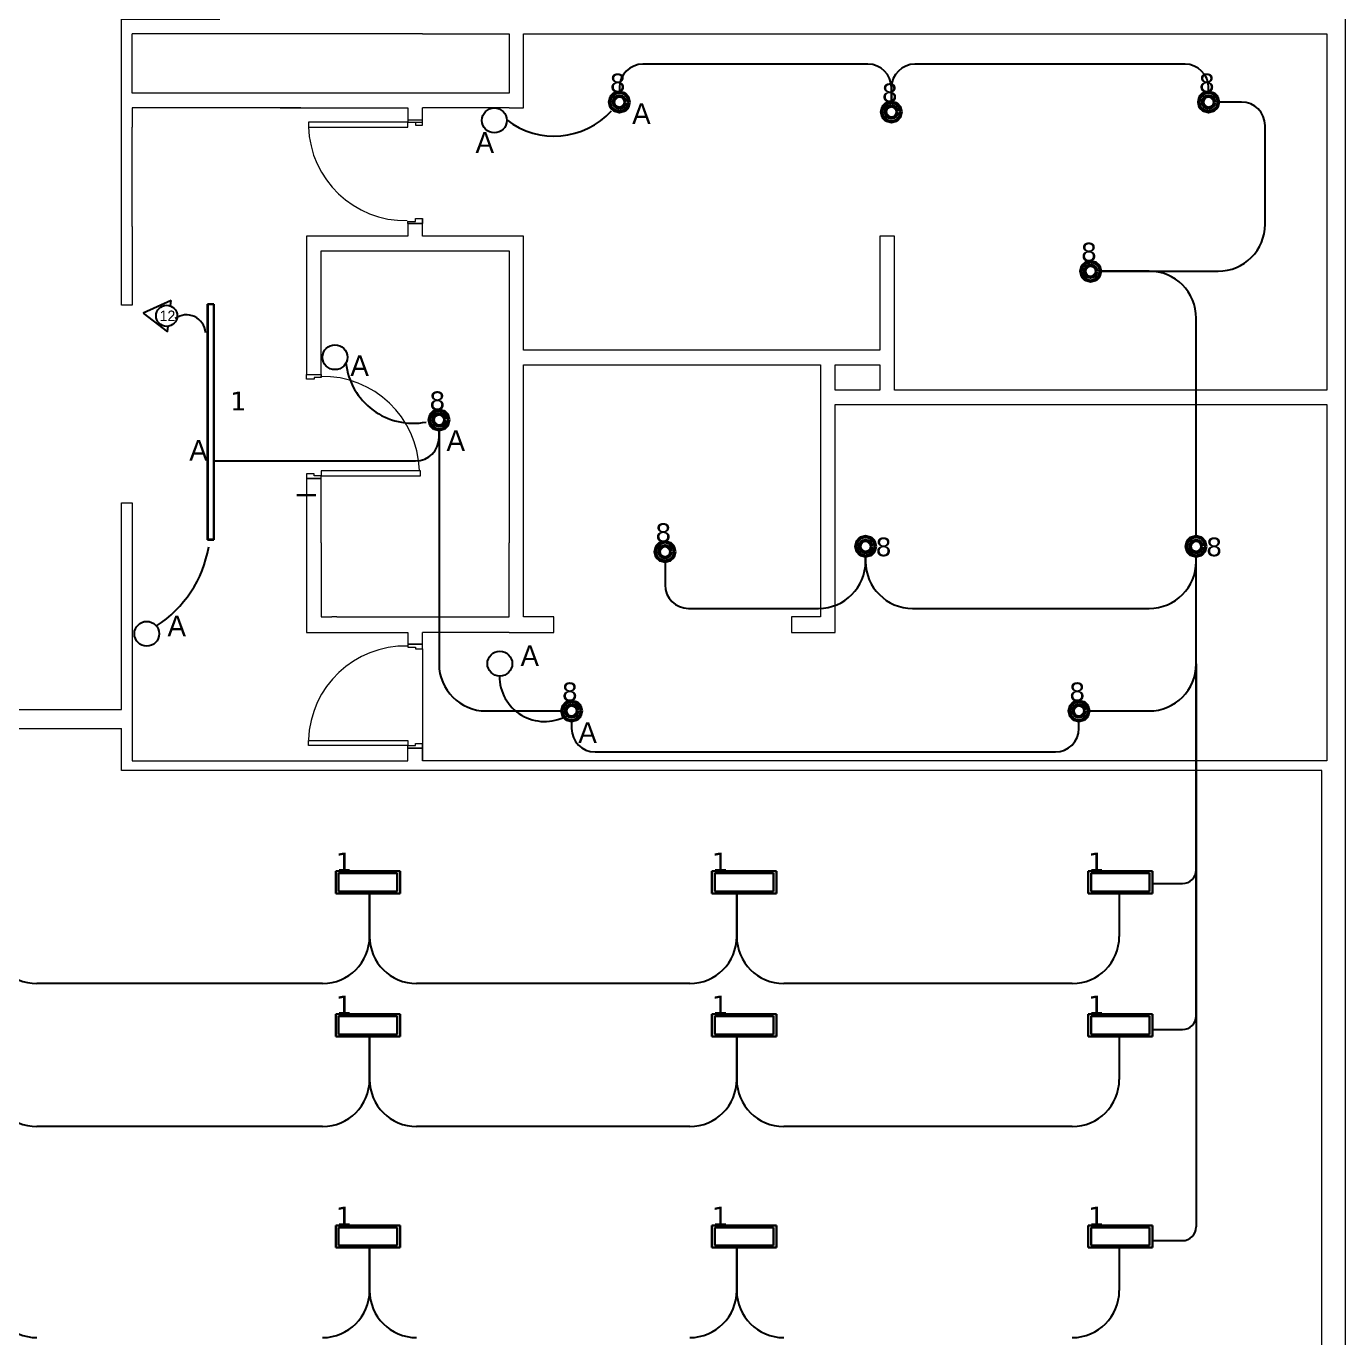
# Model space of a CAD drawing. Header units: inches. Extents: x -2 to 2474, y 1 to 287.
# Drawn here: x 128 to 152.08, y 175.34 to 199.27 of the extents above; entities that cross this region are included whole.
import ezdxf

# ---------------------------------------------------------------- set-up
doc = ezdxf.new("R2010")
doc.units = ezdxf.units.IN
doc.header["$MEASUREMENT"] = 0
doc.layers.add('0.25', color=4, linetype='Continuous')
doc.layers.add('PDF_0', color=7, linetype='Continuous')
doc.layers.add('BORDER', color=30, linetype='Continuous', lineweight=50)
for name, color, linetype, true_color in [('DLX_APERT', 7, 'Continuous', 0x969696), ('DLX_CALC', 3, 'Continuous', 0x00ff00), ('DLX_LUM', 7, 'Continuous', 0xffd400), ('DLX_LUMKEY_IDX', 7, 'Continuous', 0x969696)]:
    doc.layers.add(name, color=color, linetype=linetype, true_color=true_color)
doc.styles.add('TableTextStyle', font='')
doc.styles.get('TableTextStyle').set_extended_font_data('VERDANA.TTF')

# ---------------------------------------------------------------- blocks, each defined once
blk = doc.blocks.new('circuit')
at = {"color": 0, "lineweight": -2}
for p, q in [((39.528, 74.559), (39.228, 74.059)), ((39.828, 74.059), (39.528, 74.559)), ((39.228, 74.059), (39.334, 74.059)), ((39.721, 74.059), (39.828, 74.059))]:
    blk.add_line(p, q, dxfattribs=at)
blk.add_circle((39.528, 74.109), 0.2, dxfattribs=at)

msp = doc.modelspace()

# ---------------------------------------------------------------- linework, layer by layer
at = {"lineweight": 5}
for p, q in [((129.93534, 198.05445), (129.93534, 199.13833)), ((135.23039, 199.13833), (129.93534, 199.13833)), ((129.73988, 195.62015), (129.73988, 197.43254)), ((129.93534, 195.62015), (129.93534, 197.43254)), ((133.38245, 189.84534), (133.38245, 188.49493)), ((136.8118, 188.49493), (136.8118, 189.84534)), ((133.38245, 188.49493), (133.57791, 188.49493)), ((133.66675, 188.49493), (134.66179, 188.49493)), ((134.7684, 188.49493), (136.8118, 188.49493)), ((135.23039, 187.90856), (135.23039, 186.18501)), ((107.24139, 186.80157), (129.73988, 186.80157)), ((107.24139, 186.45863), (129.73988, 186.45863))]:
    msp.add_line(p, q, dxfattribs=at)
at = {"color": 3, "transparency": 33554585}
for centre in [(136.54466, 197.55521), (133.63498, 193.23298), (130.20127, 188.1854), (136.64422, 187.64118)]:
    msp.add_circle(centre, 0.22679, dxfattribs=at)
at = {"layer": '0.25'}
for p, q in [((143.36306, 198.58201), (139.25596, 198.58201)), ((149.14958, 198.58201), (144.22042, 198.58201)), ((138.82728, 198.15333), (138.82728, 198.06937)), ((143.79174, 198.15333), (143.79174, 197.88981)), ((143.79174, 197.88981), (143.79174, 198.15333)), ((149.57826, 198.06937), (149.57826, 198.15333)), ((150.18199, 197.88981), (149.75782, 197.88981)), ((150.61066, 195.6607), (150.61066, 197.46113)), ((148.49462, 194.80334), (147.60604, 194.80334)), ((147.60604, 194.80334), (149.75331, 194.80334)), ((149.35197, 189.9606), (149.35197, 193.94599)), ((135.53456, 191.90932), (135.53456, 187.63441)), ((135.53456, 191.77002), (135.53456, 191.90932)), ((131.42175, 191.34134), (135.10588, 191.34134)), ((139.65863, 189.50249), (139.65863, 189.07799)), ((143.31947, 189.50667), (143.31947, 189.60148)), ((143.31947, 189.60148), (143.31947, 189.50667)), ((149.35197, 187.63441), (149.35197, 189.60148)), ((149.35197, 189.50667), (149.35197, 189.60148)), ((140.08731, 188.64931), (142.46211, 188.64931)), ((144.17682, 188.64931), (148.49462, 188.64931)), ((149.35197, 187.63441), (149.35197, 177.35976)), ((149.35197, 181.21123), (149.35197, 187.63441)), ((149.35197, 187.63441), (149.35197, 183.87772)), ((136.39192, 186.77705), (137.77308, 186.77705)), ((137.95264, 186.59749), (137.95264, 186.45774)), ((147.21296, 186.45774), (147.21296, 186.59749)), ((147.39252, 186.77705), (148.49462, 186.77705)), ((138.38131, 186.02906), (146.78428, 186.02906)), ((148.55666, 183.62772), (149.10197, 183.62772)), ((134.26697, 182.66089), (134.26697, 183.44692)), ((134.26697, 183.44692), (134.26697, 182.66089)), ((140.96784, 182.66089), (140.96784, 183.44692)), ((140.96784, 183.44692), (140.96784, 182.66089)), ((147.94944, 183.44692), (147.94944, 182.66089)), ((133.40961, 181.80353), (128.19355, 181.80353)), ((140.11048, 181.80353), (135.12432, 181.80353)), ((147.09208, 181.80353), (141.8252, 181.80353)), ((134.26697, 180.05048), (134.26697, 180.8365)), ((134.26697, 180.8365), (134.26697, 180.05048)), ((140.96784, 180.05048), (140.96784, 180.8365)), ((140.96784, 180.8365), (140.96784, 180.05048)), ((147.94944, 180.8365), (147.94944, 180.05048)), ((148.55666, 180.96123), (149.10197, 180.96123)), ((133.40961, 179.19312), (128.19355, 179.19312)), ((140.11048, 179.19312), (135.12432, 179.19312)), ((147.09208, 179.19312), (141.8252, 179.19312)), ((134.26697, 176.19701), (134.26697, 176.98304)), ((134.26697, 176.98304), (134.26697, 176.19701)), ((140.96784, 176.19701), (140.96784, 176.98304)), ((140.96784, 176.98304), (140.96784, 176.19701)), ((147.94944, 176.98304), (147.94944, 176.19701)), ((148.55666, 177.10976), (149.10197, 177.10976))]:
    msp.add_line(p, q, dxfattribs=at)
for centre, radius, start, end in [((139.25596, 198.15333), 0.42868, 90, 180), ((143.36306, 198.15333), 0.42868, 0, 90), ((144.22042, 198.15333), 0.42868, 90, 180), ((149.14958, 198.15333), 0.42868, 0, 90), ((150.18199, 197.46113), 0.42868, 0, 90), ((149.75331, 195.6607), 0.85736, 270, 0), ((148.49462, 193.94599), 0.85736, 0, 90), ((135.10588, 191.77002), 0.42868, 270, 360), ((142.46211, 189.50667), 0.85736, 270, 0), ((144.17682, 189.50667), 0.85736, 180, 270), ((148.49462, 189.50667), 0.85736, 270, 0), ((140.08731, 189.07799), 0.42868, 180, 270), ((136.39192, 187.63441), 0.85736, 180, 270), ((148.49462, 187.63441), 0.85736, 270, 0), ((138.38131, 186.45774), 0.42868, 180, 270), ((146.78428, 186.45774), 0.42868, 270, 0), ((149.10197, 183.87772), 0.25, 270, 0), ((128.19355, 182.66089), 0.85736, 180, 270), ((133.40961, 182.66089), 0.85736, 270, 0), ((135.12432, 182.66089), 0.85736, 180, 270), ((140.11048, 182.66089), 0.85736, 270, 0), ((141.8252, 182.66089), 0.85736, 180, 270), ((147.09208, 182.66089), 0.85736, 270, 360), ((149.10197, 181.21123), 0.25, 270, 0), ((128.19355, 180.05048), 0.85736, 180, 270), ((133.40961, 180.05048), 0.85736, 270, 0), ((135.12432, 180.05048), 0.85736, 180, 270), ((140.11048, 180.05048), 0.85736, 270, 0), ((141.8252, 180.05048), 0.85736, 180, 270), ((147.09208, 180.05048), 0.85736, 270, 360), ((149.10197, 177.35976), 0.25, 270, 0), ((128.19355, 176.19701), 0.85736, 180, 270), ((133.40961, 176.19701), 0.85736, 270, 0), ((135.12432, 176.19701), 0.85736, 180, 270), ((140.11048, 176.19701), 0.85736, 270, 0), ((141.8252, 176.19701), 0.85736, 180, 270), ((147.09208, 176.19701), 0.85736, 270, 360)]:
    msp.add_arc(centre, radius, start, end, dxfattribs=at)
at = {"layer": 'BORDER', "color": 2}
for points in [[(139.00684, 197.88981), (138.98278, 197.97959), (138.91706, 198.04531), (138.82728, 198.06937), (138.7375, 198.04531), (138.67177, 197.97959), (138.64772, 197.88981), (138.67177, 197.80003), (138.7375, 197.73431), (138.82728, 197.71025), (138.91706, 197.73431), (138.98278, 197.80003)], [(138.93639, 197.88981), (138.92177, 197.94437), (138.88183, 197.9843), (138.82728, 197.99892), (138.77272, 197.9843), (138.73278, 197.94437), (138.71817, 197.88981), (138.73278, 197.83526), (138.77272, 197.79532), (138.82728, 197.7807), (138.88183, 197.79532), (138.92177, 197.83526)], [(149.75782, 197.88981), (149.73376, 197.97959), (149.66804, 198.04531), (149.57826, 198.06937), (149.48848, 198.04531), (149.42275, 197.97959), (149.3987, 197.88981), (149.42275, 197.80003), (149.48848, 197.73431), (149.57826, 197.71025), (149.66804, 197.73431), (149.73376, 197.80003)], [(149.68737, 197.88981), (149.67275, 197.94437), (149.63281, 197.9843), (149.57826, 197.99892), (149.5237, 197.9843), (149.48376, 197.94437), (149.46914, 197.88981), (149.48376, 197.83526), (149.5237, 197.79532), (149.57826, 197.7807), (149.63281, 197.79532), (149.67275, 197.83526)], [(143.9713, 197.71025), (143.94724, 197.80003), (143.88152, 197.86575), (143.79174, 197.88981), (143.70196, 197.86575), (143.63624, 197.80003), (143.61218, 197.71025), (143.63624, 197.62047), (143.70196, 197.55475), (143.79174, 197.53069), (143.88152, 197.55475), (143.94724, 197.62047)], [(143.90085, 197.71025), (143.88623, 197.76481), (143.8463, 197.80474), (143.79174, 197.81936), (143.73719, 197.80474), (143.69725, 197.76481), (143.68263, 197.71025), (143.69725, 197.6557), (143.73719, 197.61576), (143.79174, 197.60114), (143.8463, 197.61576), (143.88623, 197.6557)], [(147.60604, 194.80334), (147.58198, 194.89312), (147.51626, 194.95885), (147.42648, 194.9829), (147.3367, 194.95885), (147.27097, 194.89312), (147.24692, 194.80334), (147.27097, 194.71356), (147.3367, 194.64784), (147.42648, 194.62378), (147.51626, 194.64784), (147.58198, 194.71356)], [(147.53559, 194.80334), (147.52097, 194.8579), (147.48103, 194.89784), (147.42648, 194.91246), (147.37192, 194.89784), (147.33198, 194.8579), (147.31737, 194.80334), (147.33198, 194.74879), (147.37192, 194.70885), (147.42648, 194.69423), (147.48103, 194.70885), (147.52097, 194.74879)], [(135.71412, 192.08888), (135.69006, 192.17866), (135.62434, 192.24439), (135.53456, 192.26844), (135.44478, 192.24439), (135.37906, 192.17866), (135.355, 192.08888), (135.37906, 191.9991), (135.44478, 191.93338), (135.53456, 191.90932), (135.62434, 191.93338), (135.69006, 191.9991)], [(135.64367, 192.08888), (135.62905, 192.14344), (135.58911, 192.18338), (135.53456, 192.19799), (135.48, 192.18338), (135.44007, 192.14344), (135.42545, 192.08888), (135.44007, 192.03433), (135.48, 191.99439), (135.53456, 191.97977), (135.58911, 191.99439), (135.62905, 192.03433)], [(139.83819, 189.68205), (139.81413, 189.77183), (139.74841, 189.83755), (139.65863, 189.86161), (139.56885, 189.83755), (139.50313, 189.77183), (139.47907, 189.68205), (139.50313, 189.59227), (139.56885, 189.52654), (139.65863, 189.50249), (139.74841, 189.52654), (139.81413, 189.59227)], [(139.76774, 189.68205), (139.75312, 189.7366), (139.71318, 189.77654), (139.65863, 189.79116), (139.60407, 189.77654), (139.56414, 189.7366), (139.54952, 189.68205), (139.56414, 189.62749), (139.60407, 189.58755), (139.65863, 189.57294), (139.71318, 189.58755), (139.75312, 189.62749)], [(143.49903, 189.78104), (143.47497, 189.87082), (143.40925, 189.93655), (143.31947, 189.9606), (143.22969, 189.93655), (143.16396, 189.87082), (143.13991, 189.78104), (143.16396, 189.69126), (143.22969, 189.62554), (143.31947, 189.60148), (143.40925, 189.62554), (143.47497, 189.69126)], [(143.42858, 189.78104), (143.41396, 189.8356), (143.37402, 189.87553), (143.31947, 189.89015), (143.26491, 189.87553), (143.22497, 189.8356), (143.21035, 189.78104), (143.22497, 189.72649), (143.26491, 189.68655), (143.31947, 189.67193), (143.37402, 189.68655), (143.41396, 189.72649)], [(149.53153, 189.78104), (149.50748, 189.87082), (149.44175, 189.93655), (149.35197, 189.9606), (149.26219, 189.93655), (149.19647, 189.87082), (149.17241, 189.78104), (149.19647, 189.69126), (149.26219, 189.62554), (149.35197, 189.60148), (149.44175, 189.62554), (149.50748, 189.69126)], [(149.46108, 189.78104), (149.44647, 189.8356), (149.40653, 189.87553), (149.35197, 189.89015), (149.29742, 189.87553), (149.25748, 189.8356), (149.24286, 189.78104), (149.25748, 189.72649), (149.29742, 189.68655), (149.35197, 189.67193), (149.40653, 189.68655), (149.44647, 189.72649)], [(138.1322, 186.77705), (138.10814, 186.86683), (138.04242, 186.93256), (137.95264, 186.95661), (137.86286, 186.93256), (137.79713, 186.86683), (137.77308, 186.77705), (137.79713, 186.68727), (137.86286, 186.62155), (137.95264, 186.59749), (138.04242, 186.62155), (138.10814, 186.68727)], [(138.06175, 186.77705), (138.04713, 186.83161), (138.00719, 186.87154), (137.95264, 186.88616), (137.89808, 186.87154), (137.85814, 186.83161), (137.84352, 186.77705), (137.85814, 186.7225), (137.89808, 186.68256), (137.95264, 186.66794), (138.00719, 186.68256), (138.04713, 186.7225)], [(147.39252, 186.77705), (147.36846, 186.86683), (147.30274, 186.93256), (147.21296, 186.95661), (147.12318, 186.93256), (147.05745, 186.86683), (147.0334, 186.77705), (147.05745, 186.68727), (147.12318, 186.62155), (147.21296, 186.59749), (147.30274, 186.62155), (147.36846, 186.68727)], [(147.32207, 186.77705), (147.30745, 186.83161), (147.26751, 186.87154), (147.21296, 186.88616), (147.1584, 186.87154), (147.11846, 186.83161), (147.10385, 186.77705), (147.11846, 186.7225), (147.1584, 186.68256), (147.21296, 186.66794), (147.26751, 186.68256), (147.30745, 186.7225)]]:
    msp.add_lwpolyline(points, close=True, dxfattribs=at)
at = {"layer": 'Defpoints'}
msp.add_arc((130.92449, 193.65345), 0.35219, 5.077025, 125.715489, dxfattribs=at)
at = {"layer": 'DLX_APERT'}
for points in [[(132.94165, 190.71612, 0), (133.28537, 190.71612, 0)], [(133.28537, 190.71612, 0), (132.94165, 190.71612, 0)], [(132.94165, 190.71612, 0), (132.94165, 190.71612, 0)], [(132.94165, 190.71612, 0), (133.28537, 190.71612, 0)], [(132.94165, 190.71612, 0), (132.94165, 190.71612, 0)], [(133.28537, 190.71612, 0), (133.28537, 190.71612, 0)], [(133.28537, 190.71612, 0), (133.28537, 190.71612, 0)], [(133.3279, 190.85787, 0), (133.3279, 190.85787, 0)], [(133.3279, 190.85787, 0), (133.3279, 190.85787, 0)]]:
    msp.add_polyline3d(points, dxfattribs=at)
at = {"layer": 'DLX_CALC', "transparency": 33554585}
for centre, radius, start, end in [((137.63723, 198.68006), 1.41012, 232.10626, 317.716974), ((135.06141, 193.25968), 1.23244, 186.132857, 281.01665), ((129.22879, 190.12848), 2.13195, 302.528589, 350.316626), ((137.46196, 187.40983), 0.82527, 179.683647, 298.435105)]:
    msp.add_arc(centre, radius, start, end, dxfattribs=at)
at = {"layer": 'DLX_LUM'}
for points in [[(131.42553, 194.2027, 0), (131.30835, 194.2027, 0)], [(131.30835, 194.2027, 0), (131.30835, 194.2027, 0)], [(131.30835, 194.2027, 0), (131.42553, 194.2027, 0)], [(131.30835, 194.2027, 0), (131.30835, 189.90087, 0)], [(131.30835, 189.90087, 0), (131.30835, 194.2027, 0)], [(131.30835, 194.2027, 0), (131.30835, 194.2027, 0)], [(131.30835, 189.90087, 0), (131.30835, 194.2027, 0)], [(131.30835, 194.2027, 0), (131.42553, 194.2027, 0)], [(131.42553, 194.2027, 0), (131.30835, 194.2027, 0)], [(131.30835, 194.2027, 0), (131.30835, 189.90087, 0)], [(131.42175, 194.19987, 0), (131.31213, 194.19987, 0)], [(131.31213, 194.19987, 0), (131.31213, 189.90371, 0)], [(131.31213, 189.90371, 0), (131.31213, 194.19987, 0)], [(131.31213, 194.19987, 0), (131.42175, 194.19987, 0)], [(131.42175, 189.90371, 0), (131.42175, 194.19987, 0)], [(131.42175, 194.19987, 0), (131.42175, 189.90371, 0)], [(131.42553, 189.90087, 0), (131.42553, 194.2027, 0)], [(131.42553, 194.2027, 0), (131.42553, 194.2027, 0)], [(131.42553, 194.2027, 0), (131.42553, 189.90087, 0)], [(131.42553, 194.2027, 0), (131.42553, 194.2027, 0)], [(131.42553, 194.2027, 0), (131.42553, 189.90087, 0)], [(131.42553, 189.90087, 0), (131.42553, 194.2027, 0)], [(131.30835, 189.90087, 0), (131.30835, 189.90087, 0)], [(131.30835, 189.90087, 0), (131.42553, 189.90087, 0)], [(131.42553, 189.90087, 0), (131.30835, 189.90087, 0)], [(131.30835, 189.90087, 0), (131.30835, 189.90087, 0)], [(131.42553, 189.90087, 0), (131.30835, 189.90087, 0)], [(131.30835, 189.90087, 0), (131.42553, 189.90087, 0)], [(131.31213, 189.90371, 0), (131.42175, 189.90371, 0)], [(131.42175, 189.90371, 0), (131.31213, 189.90371, 0)], [(131.42553, 189.90087, 0), (131.42553, 189.90087, 0)], [(131.42553, 189.90087, 0), (131.42553, 189.90087, 0)], [(134.82483, 183.8514, 0), (133.6492, 183.8514, 0)], [(133.6492, 183.8514, 0), (133.6492, 183.8514, 0)], [(133.6492, 183.8514, 0), (134.82483, 183.8514, 0)], [(133.6492, 183.8514, 0), (133.6492, 183.44692, 0)], [(133.6492, 183.44692, 0), (133.6492, 183.8514, 0)], [(133.6492, 183.8514, 0), (133.6492, 183.8514, 0)], [(133.6492, 183.44692, 0), (133.6492, 183.8514, 0)], [(133.6492, 183.8514, 0), (134.82483, 183.8514, 0)], [(133.6492, 183.8514, 0), (133.6492, 183.44692, 0)], [(134.82483, 183.8514, 0), (133.6492, 183.8514, 0)], [(134.77191, 183.81548, 0), (133.70212, 183.81548, 0)], [(133.70212, 183.81548, 0), (133.70212, 183.48283, 0)], [(133.70212, 183.81548, 0), (134.77191, 183.81548, 0)], [(133.70212, 183.48283, 0), (133.70212, 183.81548, 0)], [(134.77191, 183.48283, 0), (134.77191, 183.81548, 0)], [(134.77191, 183.81548, 0), (134.77191, 183.48283, 0)], [(134.82483, 183.8514, 0), (134.82483, 183.8514, 0)], [(134.82483, 183.44692, 0), (134.82483, 183.8514, 0)], [(134.82483, 183.8514, 0), (134.82483, 183.8514, 0)], [(134.82483, 183.8514, 0), (134.82483, 183.44692, 0)], [(134.82483, 183.8514, 0), (134.82483, 183.44692, 0)], [(134.82483, 183.44692, 0), (134.82483, 183.8514, 0)], [(141.69074, 183.8514, 0), (140.51511, 183.8514, 0)], [(140.51511, 183.8514, 0), (140.51511, 183.8514, 0)], [(140.51511, 183.8514, 0), (141.69074, 183.8514, 0)], [(140.51511, 183.8514, 0), (140.51511, 183.44692, 0)], [(140.51511, 183.44692, 0), (140.51511, 183.8514, 0)], [(140.51511, 183.8514, 0), (140.51511, 183.8514, 0)], [(140.51511, 183.44692, 0), (140.51511, 183.8514, 0)], [(140.51511, 183.8514, 0), (141.69074, 183.8514, 0)], [(140.51511, 183.8514, 0), (140.51511, 183.44692, 0)], [(141.69074, 183.8514, 0), (140.51511, 183.8514, 0)], [(141.63782, 183.81548, 0), (140.56803, 183.81548, 0)], [(140.56803, 183.81548, 0), (140.56803, 183.48283, 0)], [(140.56803, 183.81548, 0), (141.63782, 183.81548, 0)], [(140.56803, 183.48283, 0), (140.56803, 183.81548, 0)], [(141.63782, 183.48283, 0), (141.63782, 183.81548, 0)], [(141.63782, 183.81548, 0), (141.63782, 183.48283, 0)], [(141.69074, 183.8514, 0), (141.69074, 183.8514, 0)], [(141.69074, 183.44692, 0), (141.69074, 183.8514, 0)], [(141.69074, 183.8514, 0), (141.69074, 183.8514, 0)], [(141.69074, 183.8514, 0), (141.69074, 183.44692, 0)], [(141.69074, 183.8514, 0), (141.69074, 183.44692, 0)], [(141.69074, 183.44692, 0), (141.69074, 183.8514, 0)], [(148.55666, 183.8514, 0), (147.38104, 183.8514, 0)], [(147.38104, 183.8514, 0), (147.38104, 183.8514, 0)], [(147.38104, 183.8514, 0), (148.55666, 183.8514, 0)], [(147.38104, 183.8514, 0), (147.38104, 183.44692, 0)], [(147.38104, 183.44692, 0), (147.38104, 183.8514, 0)], [(147.38104, 183.8514, 0), (147.38104, 183.8514, 0)], [(147.38104, 183.44692, 0), (147.38104, 183.8514, 0)], [(147.38104, 183.8514, 0), (148.55666, 183.8514, 0)], [(147.38104, 183.8514, 0), (147.38104, 183.44692, 0)], [(148.55666, 183.8514, 0), (147.38104, 183.8514, 0)], [(148.50374, 183.81548, 0), (147.43396, 183.81548, 0)], [(147.43396, 183.81548, 0), (147.43396, 183.48283, 0)], [(147.43396, 183.81548, 0), (148.50374, 183.81548, 0)], [(147.43396, 183.48283, 0), (147.43396, 183.81548, 0)], [(148.50374, 183.48283, 0), (148.50374, 183.81548, 0)], [(148.50374, 183.81548, 0), (148.50374, 183.48283, 0)], [(148.55666, 183.8514, 0), (148.55666, 183.8514, 0)], [(148.55666, 183.44692, 0), (148.55666, 183.8514, 0)], [(148.55666, 183.8514, 0), (148.55666, 183.8514, 0)], [(148.55666, 183.8514, 0), (148.55666, 183.44692, 0)], [(148.55666, 183.8514, 0), (148.55666, 183.44692, 0)], [(148.55666, 183.44692, 0), (148.55666, 183.8514, 0)], [(133.70212, 183.48283, 0), (134.77191, 183.48283, 0)], [(134.77191, 183.48283, 0), (133.70212, 183.48283, 0)], [(140.56803, 183.48283, 0), (141.63782, 183.48283, 0)], [(141.63782, 183.48283, 0), (140.56803, 183.48283, 0)], [(147.43396, 183.48283, 0), (148.50374, 183.48283, 0)], [(148.50374, 183.48283, 0), (147.43396, 183.48283, 0)], [(133.6492, 183.44692, 0), (133.6492, 183.44692, 0)], [(133.6492, 183.44692, 0), (134.82483, 183.44692, 0)], [(134.82483, 183.44692, 0), (133.6492, 183.44692, 0)], [(133.6492, 183.44692, 0), (133.6492, 183.44692, 0)], [(134.82483, 183.44692, 0), (133.6492, 183.44692, 0)], [(133.6492, 183.44692, 0), (134.82483, 183.44692, 0)], [(134.82483, 183.44692, 0), (134.82483, 183.44692, 0)], [(134.82483, 183.44692, 0), (134.82483, 183.44692, 0)], [(140.51511, 183.44692, 0), (140.51511, 183.44692, 0)], [(140.51511, 183.44692, 0), (141.69074, 183.44692, 0)], [(141.69074, 183.44692, 0), (140.51511, 183.44692, 0)], [(140.51511, 183.44692, 0), (140.51511, 183.44692, 0)], [(141.69074, 183.44692, 0), (140.51511, 183.44692, 0)], [(140.51511, 183.44692, 0), (141.69074, 183.44692, 0)], [(141.69074, 183.44692, 0), (141.69074, 183.44692, 0)], [(141.69074, 183.44692, 0), (141.69074, 183.44692, 0)], [(147.38104, 183.44692, 0), (147.38104, 183.44692, 0)], [(147.38104, 183.44692, 0), (148.55666, 183.44692, 0)], [(148.55666, 183.44692, 0), (147.38104, 183.44692, 0)], [(147.38104, 183.44692, 0), (147.38104, 183.44692, 0)], [(148.55666, 183.44692, 0), (147.38104, 183.44692, 0)], [(147.38104, 183.44692, 0), (148.55666, 183.44692, 0)], [(148.55666, 183.44692, 0), (148.55666, 183.44692, 0)], [(148.55666, 183.44692, 0), (148.55666, 183.44692, 0)], [(134.82483, 181.24098, 0), (133.6492, 181.24098, 0)], [(133.6492, 181.24098, 0), (133.6492, 181.24098, 0)], [(133.6492, 181.24098, 0), (134.82483, 181.24098, 0)], [(133.6492, 181.24098, 0), (133.6492, 180.8365, 0)], [(133.6492, 180.8365, 0), (133.6492, 181.24098, 0)], [(133.6492, 181.24098, 0), (133.6492, 181.24098, 0)], [(133.6492, 180.8365, 0), (133.6492, 181.24098, 0)], [(133.6492, 181.24098, 0), (134.82483, 181.24098, 0)], [(133.6492, 181.24098, 0), (133.6492, 180.8365, 0)], [(134.82483, 181.24098, 0), (133.6492, 181.24098, 0)], [(134.77191, 181.20507, 0), (133.70212, 181.20507, 0)], [(133.70212, 181.20507, 0), (133.70212, 180.87242, 0)], [(133.70212, 181.20507, 0), (134.77191, 181.20507, 0)], [(133.70212, 180.87242, 0), (133.70212, 181.20507, 0)], [(134.77191, 180.87242, 0), (134.77191, 181.20507, 0)], [(134.77191, 181.20507, 0), (134.77191, 180.87242, 0)], [(134.82483, 181.24098, 0), (134.82483, 181.24098, 0)], [(134.82483, 180.8365, 0), (134.82483, 181.24098, 0)], [(134.82483, 181.24098, 0), (134.82483, 181.24098, 0)], [(134.82483, 181.24098, 0), (134.82483, 180.8365, 0)], [(134.82483, 181.24098, 0), (134.82483, 180.8365, 0)], [(134.82483, 180.8365, 0), (134.82483, 181.24098, 0)], [(141.69074, 181.24098, 0), (140.51511, 181.24098, 0)], [(140.51511, 181.24098, 0), (140.51511, 181.24098, 0)], [(140.51511, 181.24098, 0), (141.69074, 181.24098, 0)], [(140.51511, 181.24098, 0), (140.51511, 180.8365, 0)], [(140.51511, 180.8365, 0), (140.51511, 181.24098, 0)], [(140.51511, 181.24098, 0), (140.51511, 181.24098, 0)], [(140.51511, 180.8365, 0), (140.51511, 181.24098, 0)], [(140.51511, 181.24098, 0), (141.69074, 181.24098, 0)], [(140.51511, 181.24098, 0), (140.51511, 180.8365, 0)], [(141.69074, 181.24098, 0), (140.51511, 181.24098, 0)], [(141.63782, 181.20507, 0), (140.56803, 181.20507, 0)], [(140.56803, 181.20507, 0), (140.56803, 180.87242, 0)], [(140.56803, 181.20507, 0), (141.63782, 181.20507, 0)], [(140.56803, 180.87242, 0), (140.56803, 181.20507, 0)], [(141.63782, 180.87242, 0), (141.63782, 181.20507, 0)], [(141.63782, 181.20507, 0), (141.63782, 180.87242, 0)], [(141.69074, 181.24098, 0), (141.69074, 181.24098, 0)], [(141.69074, 180.8365, 0), (141.69074, 181.24098, 0)], [(141.69074, 181.24098, 0), (141.69074, 181.24098, 0)], [(141.69074, 181.24098, 0), (141.69074, 180.8365, 0)], [(141.69074, 181.24098, 0), (141.69074, 180.8365, 0)], [(141.69074, 180.8365, 0), (141.69074, 181.24098, 0)], [(148.55666, 181.24098, 0), (147.38104, 181.24098, 0)], [(147.38104, 181.24098, 0), (147.38104, 181.24098, 0)], [(147.38104, 181.24098, 0), (148.55666, 181.24098, 0)], [(147.38104, 181.24098, 0), (147.38104, 180.8365, 0)], [(147.38104, 180.8365, 0), (147.38104, 181.24098, 0)], [(147.38104, 181.24098, 0), (147.38104, 181.24098, 0)], [(147.38104, 180.8365, 0), (147.38104, 181.24098, 0)], [(147.38104, 181.24098, 0), (148.55666, 181.24098, 0)], [(147.38104, 181.24098, 0), (147.38104, 180.8365, 0)], [(148.55666, 181.24098, 0), (147.38104, 181.24098, 0)], [(148.50374, 181.20507, 0), (147.43396, 181.20507, 0)], [(147.43396, 181.20507, 0), (147.43396, 180.87242, 0)], [(147.43396, 181.20507, 0), (148.50374, 181.20507, 0)], [(147.43396, 180.87242, 0), (147.43396, 181.20507, 0)], [(148.50374, 180.87242, 0), (148.50374, 181.20507, 0)], [(148.50374, 181.20507, 0), (148.50374, 180.87242, 0)], [(148.55666, 181.24098, 0), (148.55666, 181.24098, 0)], [(148.55666, 180.8365, 0), (148.55666, 181.24098, 0)], [(148.55666, 181.24098, 0), (148.55666, 181.24098, 0)], [(148.55666, 181.24098, 0), (148.55666, 180.8365, 0)], [(148.55666, 181.24098, 0), (148.55666, 180.8365, 0)], [(148.55666, 180.8365, 0), (148.55666, 181.24098, 0)], [(133.6492, 180.8365, 0), (133.6492, 180.8365, 0)], [(133.6492, 180.8365, 0), (134.82483, 180.8365, 0)], [(134.82483, 180.8365, 0), (133.6492, 180.8365, 0)], [(133.6492, 180.8365, 0), (133.6492, 180.8365, 0)], [(134.82483, 180.8365, 0), (133.6492, 180.8365, 0)], [(133.6492, 180.8365, 0), (134.82483, 180.8365, 0)], [(133.70212, 180.87242, 0), (134.77191, 180.87242, 0)], [(134.77191, 180.87242, 0), (133.70212, 180.87242, 0)], [(134.82483, 180.8365, 0), (134.82483, 180.8365, 0)], [(134.82483, 180.8365, 0), (134.82483, 180.8365, 0)], [(140.51511, 180.8365, 0), (140.51511, 180.8365, 0)], [(140.51511, 180.8365, 0), (141.69074, 180.8365, 0)], [(141.69074, 180.8365, 0), (140.51511, 180.8365, 0)], [(140.51511, 180.8365, 0), (140.51511, 180.8365, 0)], [(141.69074, 180.8365, 0), (140.51511, 180.8365, 0)], [(140.51511, 180.8365, 0), (141.69074, 180.8365, 0)], [(140.56803, 180.87242, 0), (141.63782, 180.87242, 0)], [(141.63782, 180.87242, 0), (140.56803, 180.87242, 0)], [(141.69074, 180.8365, 0), (141.69074, 180.8365, 0)], [(141.69074, 180.8365, 0), (141.69074, 180.8365, 0)], [(147.38104, 180.8365, 0), (147.38104, 180.8365, 0)], [(147.38104, 180.8365, 0), (148.55666, 180.8365, 0)], [(148.55666, 180.8365, 0), (147.38104, 180.8365, 0)], [(147.38104, 180.8365, 0), (147.38104, 180.8365, 0)], [(148.55666, 180.8365, 0), (147.38104, 180.8365, 0)], [(147.38104, 180.8365, 0), (148.55666, 180.8365, 0)], [(147.43396, 180.87242, 0), (148.50374, 180.87242, 0)], [(148.50374, 180.87242, 0), (147.43396, 180.87242, 0)], [(148.55666, 180.8365, 0), (148.55666, 180.8365, 0)], [(148.55666, 180.8365, 0), (148.55666, 180.8365, 0)], [(134.82483, 177.38751, 0), (133.6492, 177.38751, 0)], [(133.6492, 177.38751, 0), (133.6492, 177.38751, 0)], [(133.6492, 177.38751, 0), (134.82483, 177.38751, 0)], [(133.6492, 177.38751, 0), (133.6492, 176.98304, 0)], [(133.6492, 176.98304, 0), (133.6492, 177.38751, 0)], [(133.6492, 177.38751, 0), (133.6492, 177.38751, 0)], [(133.6492, 176.98304, 0), (133.6492, 177.38751, 0)], [(133.6492, 177.38751, 0), (134.82483, 177.38751, 0)], [(133.6492, 177.38751, 0), (133.6492, 176.98304, 0)], [(134.82483, 177.38751, 0), (133.6492, 177.38751, 0)], [(134.77191, 177.3516, 0), (133.70212, 177.3516, 0)], [(133.70212, 177.3516, 0), (133.70212, 177.01895, 0)], [(133.70212, 177.3516, 0), (134.77191, 177.3516, 0)], [(133.70212, 177.01895, 0), (133.70212, 177.3516, 0)], [(134.77191, 177.01895, 0), (134.77191, 177.3516, 0)], [(134.77191, 177.3516, 0), (134.77191, 177.01895, 0)], [(134.82483, 177.38751, 0), (134.82483, 177.38751, 0)], [(134.82483, 176.98304, 0), (134.82483, 177.38751, 0)], [(134.82483, 177.38751, 0), (134.82483, 177.38751, 0)], [(134.82483, 177.38751, 0), (134.82483, 176.98304, 0)], [(134.82483, 177.38751, 0), (134.82483, 176.98304, 0)], [(134.82483, 176.98304, 0), (134.82483, 177.38751, 0)], [(141.69074, 177.38751, 0), (140.51511, 177.38751, 0)], [(140.51511, 177.38751, 0), (140.51511, 177.38751, 0)], [(140.51511, 177.38751, 0), (141.69074, 177.38751, 0)], [(140.51511, 177.38751, 0), (140.51511, 176.98304, 0)], [(140.51511, 176.98304, 0), (140.51511, 177.38751, 0)], [(140.51511, 177.38751, 0), (140.51511, 177.38751, 0)], [(140.51511, 176.98304, 0), (140.51511, 177.38751, 0)], [(140.51511, 177.38751, 0), (141.69074, 177.38751, 0)], [(140.51511, 177.38751, 0), (140.51511, 176.98304, 0)], [(141.69074, 177.38751, 0), (140.51511, 177.38751, 0)], [(141.63782, 177.3516, 0), (140.56803, 177.3516, 0)], [(140.56803, 177.3516, 0), (140.56803, 177.01895, 0)], [(140.56803, 177.3516, 0), (141.63782, 177.3516, 0)], [(140.56803, 177.01895, 0), (140.56803, 177.3516, 0)], [(141.63782, 177.01895, 0), (141.63782, 177.3516, 0)], [(141.63782, 177.3516, 0), (141.63782, 177.01895, 0)], [(141.69074, 177.38751, 0), (141.69074, 177.38751, 0)], [(141.69074, 176.98304, 0), (141.69074, 177.38751, 0)], [(141.69074, 177.38751, 0), (141.69074, 177.38751, 0)], [(141.69074, 177.38751, 0), (141.69074, 176.98304, 0)], [(141.69074, 177.38751, 0), (141.69074, 176.98304, 0)], [(141.69074, 176.98304, 0), (141.69074, 177.38751, 0)], [(148.55666, 177.38751, 0), (147.38104, 177.38751, 0)], [(147.38104, 177.38751, 0), (147.38104, 177.38751, 0)], [(147.38104, 177.38751, 0), (148.55666, 177.38751, 0)], [(147.38104, 177.38751, 0), (147.38104, 176.98304, 0)], [(147.38104, 176.98304, 0), (147.38104, 177.38751, 0)], [(147.38104, 177.38751, 0), (147.38104, 177.38751, 0)], [(147.38104, 176.98304, 0), (147.38104, 177.38751, 0)], [(147.38104, 177.38751, 0), (148.55666, 177.38751, 0)], [(147.38104, 177.38751, 0), (147.38104, 176.98304, 0)], [(148.55666, 177.38751, 0), (147.38104, 177.38751, 0)], [(148.50374, 177.3516, 0), (147.43396, 177.3516, 0)], [(147.43396, 177.3516, 0), (147.43396, 177.01895, 0)], [(147.43396, 177.3516, 0), (148.50374, 177.3516, 0)], [(147.43396, 177.01895, 0), (147.43396, 177.3516, 0)], [(148.50374, 177.01895, 0), (148.50374, 177.3516, 0)], [(148.50374, 177.3516, 0), (148.50374, 177.01895, 0)], [(148.55666, 177.38751, 0), (148.55666, 177.38751, 0)], [(148.55666, 176.98304, 0), (148.55666, 177.38751, 0)], [(148.55666, 177.38751, 0), (148.55666, 177.38751, 0)], [(148.55666, 177.38751, 0), (148.55666, 176.98304, 0)], [(148.55666, 177.38751, 0), (148.55666, 176.98304, 0)], [(148.55666, 176.98304, 0), (148.55666, 177.38751, 0)], [(133.6492, 176.98304, 0), (133.6492, 176.98304, 0)], [(133.6492, 176.98304, 0), (134.82483, 176.98304, 0)], [(134.82483, 176.98304, 0), (133.6492, 176.98304, 0)], [(133.6492, 176.98304, 0), (133.6492, 176.98304, 0)], [(134.82483, 176.98304, 0), (133.6492, 176.98304, 0)], [(133.6492, 176.98304, 0), (134.82483, 176.98304, 0)], [(133.70212, 177.01895, 0), (134.77191, 177.01895, 0)], [(134.77191, 177.01895, 0), (133.70212, 177.01895, 0)], [(134.82483, 176.98304, 0), (134.82483, 176.98304, 0)], [(134.82483, 176.98304, 0), (134.82483, 176.98304, 0)], [(140.51511, 176.98304, 0), (140.51511, 176.98304, 0)], [(140.51511, 176.98304, 0), (141.69074, 176.98304, 0)], [(141.69074, 176.98304, 0), (140.51511, 176.98304, 0)], [(140.51511, 176.98304, 0), (140.51511, 176.98304, 0)], [(141.69074, 176.98304, 0), (140.51511, 176.98304, 0)], [(140.51511, 176.98304, 0), (141.69074, 176.98304, 0)], [(140.56803, 177.01895, 0), (141.63782, 177.01895, 0)], [(141.63782, 177.01895, 0), (140.56803, 177.01895, 0)], [(141.69074, 176.98304, 0), (141.69074, 176.98304, 0)], [(141.69074, 176.98304, 0), (141.69074, 176.98304, 0)], [(147.38104, 176.98304, 0), (147.38104, 176.98304, 0)], [(147.38104, 176.98304, 0), (148.55666, 176.98304, 0)], [(148.55666, 176.98304, 0), (147.38104, 176.98304, 0)], [(147.38104, 176.98304, 0), (147.38104, 176.98304, 0)], [(148.55666, 176.98304, 0), (147.38104, 176.98304, 0)], [(147.38104, 176.98304, 0), (148.55666, 176.98304, 0)], [(147.43396, 177.01895, 0), (148.50374, 177.01895, 0)], [(148.50374, 177.01895, 0), (147.43396, 177.01895, 0)], [(148.55666, 176.98304, 0), (148.55666, 176.98304, 0)], [(148.55666, 176.98304, 0), (148.55666, 176.98304, 0)]]:
    msp.add_polyline3d(points, dxfattribs=at)
at = {"layer": 'PDF_0', "lineweight": 5}
for points in [[(152.08038, 109.56671), (152.08038, 218.50613)], [(129.73988, 197.43254), (129.73988, 199.40486), (131.53452, 199.40486)], [(135.23039, 199.13833), (136.8118, 199.13833), (136.8118, 198.05445)], [(136.8118, 197.78792), (137.07833, 197.78792), (137.07833, 199.13833), (151.73744, 199.13833)], [(151.73744, 199.13833), (151.73744, 195.35362)], [(136.8118, 198.05445), (129.93534, 198.05445)], [(133.00931, 197.78792), (129.93534, 197.78792), (129.93534, 197.43254)], [(132.63617, 197.78792), (134.96386, 197.78792), (134.96386, 197.52139), (135.23039, 197.52139)], [(135.23039, 197.46808), (135.23039, 197.52139), (135.23039, 197.78792)], [(136.8118, 197.78792), (135.23039, 197.78792)], [(151.73744, 195.35362), (151.73744, 192.63502), (143.84817, 192.63502), (143.84817, 195.44246), (143.58164, 195.44246), (143.58164, 193.36353), (137.07833, 193.36353), (137.07833, 195.44246), (135.23039, 195.44246), (135.23039, 195.76229)], [(129.93534, 195.62015), (129.93534, 194.18089), (129.73988, 194.18089), (129.73988, 195.62015)], [(134.96386, 195.67345), (135.23039, 195.67345), (134.96386, 195.67345), (134.96386, 195.44246), (133.11592, 195.44246), (133.11592, 192.91931)], [(133.38245, 192.91931), (133.38245, 195.17593), (136.8118, 195.17593), (136.8118, 189.84534)], [(136.8118, 188.21063), (137.62915, 188.21063), (137.62915, 188.49493), (137.07833, 188.49493), (137.07833, 193.097), (142.49776, 193.097), (142.49776, 188.49493), (141.9647, 188.49493), (141.9647, 188.21063), (142.76428, 188.21063), (142.76428, 192.36849), (151.73744, 192.36849), (151.73744, 185.86517), (135.23039, 185.86517), (135.23039, 186.18501)], [(133.38245, 189.84534), (133.38245, 191.01807), (133.11592, 191.01807), (133.11592, 188.21063), (134.96386, 188.21063), (134.96386, 187.99741), (135.23039, 187.99741)], [(129.73988, 186.80157), (129.73988, 190.57386), (129.93534, 190.57386), (129.93534, 185.86517), (134.96386, 185.86517), (134.96386, 186.09616), (135.23039, 186.09616), (135.23039, 185.86517)], [(133.66675, 188.49493), (133.57791, 188.49493)], [(134.66179, 188.49493), (134.7684, 188.49493)], [(136.8118, 188.21063), (135.23039, 188.21063)], [(135.23039, 187.90856), (135.23039, 188.21063)], [(129.73988, 185.68749), (129.73988, 186.45863)], [(134.96386, 186.09616), (135.23039, 186.09616)], [(151.6486, 185.68749), (129.73988, 185.68749)], [(151.6486, 152.1581), (151.6486, 185.68749)]]:
    msp.add_lwpolyline(points, dxfattribs=at)
for points in [[(134.96386, 197.43254), (134.96386, 197.52139), (133.15146, 197.52139), (133.15146, 197.43254)], [(134.96386, 197.55693), (134.96386, 197.52139), (135.10601, 197.52139), (135.10601, 197.46808), (135.23039, 197.46808), (135.23039, 197.55693)], [(134.96386, 195.67345), (134.96386, 195.70899), (135.10601, 195.70899), (135.10601, 195.76229), (135.23039, 195.76229), (135.23039, 195.67345)], [(133.38245, 192.91931), (133.38245, 192.86601), (133.25807, 192.86601), (133.25807, 192.83047), (133.11592, 192.83047), (133.11592, 192.91931)], [(142.76428, 192.63502), (142.76428, 193.097), (143.58164, 193.097), (143.58164, 192.63502)], [(133.38245, 191.01807), (133.38245, 191.07138), (133.25807, 191.07138), (133.25807, 191.10692), (133.11592, 191.10692), (133.11592, 191.01807)], [(133.38245, 191.16022), (133.38245, 191.07138), (135.19485, 191.07138), (135.19485, 191.16022)], [(134.96386, 187.99741), (134.96386, 187.9441), (135.10601, 187.9441), (135.10601, 187.90856), (135.23039, 187.90856), (135.23039, 187.99741)], [(134.96386, 186.23831), (134.96386, 186.14947), (133.15146, 186.14947), (133.15146, 186.23831)], [(134.96386, 186.09616), (134.96386, 186.14947), (135.10601, 186.14947), (135.10601, 186.18501), (135.23039, 186.18501), (135.23039, 186.09616)]]:
    msp.add_lwpolyline(points, close=True, dxfattribs=at)
for centre, start, end in [((134.91943, 197.49473), 181.735566, 271.131799), ((133.40911, 191.1158), 1.741162, 91.131858), ((134.91943, 186.19389), 88.559987, 178.264436)]:
    msp.add_arc(centre, 1.76797, start, end, dxfattribs=at)

# ---------------------------------------------------------------- block references
at = {"layer": 'Defpoints', "color": 6, "lineweight": -2, "transparency": 33554585, "xscale": 0.9637315902667257, "yscale": 0.9637315902667257, "zscale": 0.9637315902667257, "rotation": 83.38121525600113}
msp.add_blockref('circuit', (197.11781, 147.91645), dxfattribs=at)

# ---------------------------------------------------------------- texts
at = {"transparency": 33554585, "attachment_point": 1}
for s, insert, char_height in [('A', (139.05926, 197.86841), 0.37802), ('A', (136.2011, 197.3411), 0.37802), ('12', (130.43502, 194.08512), 0.192746), ('A', (133.91705, 193.26997), 0.37802), ('A', (135.67154, 191.90109), 0.37802), ('A', (130.97655, 191.72306), 0.37802), ('A', (130.57904, 188.51775), 0.37802), ('A', (137.02199, 187.97353), 0.37802), ('A', (138.07713, 186.5724), 0.37802)]:
    msp.add_mtext_dynamic_manual_height_columns(s, width=0.2779477, gutter_width=0.96373, heights=[0], dxfattribs=dict(at, insert=insert, char_height=char_height))
at = {"layer": 'DLX_LUMKEY_IDX', "style": 'TableTextStyle'}
for s, p in [('8', (138.64772, 198.06937)), ('8', (149.39869, 198.06937)), ('8', (143.61218, 197.88981)), ('8', (147.24692, 194.98291)), ('1', (131.72192, 192.26224)), ('8', (135.355, 192.26844)), ('8', (139.47907, 189.86161)), ('8', (143.49902, 189.60149)), ('8', (149.53153, 189.60149)), ('8', (137.77307, 186.95661)), ('8', (147.03339, 186.95661)), ('1', (133.6492, 183.8514)), ('1', (140.51511, 183.8514)), ('1', (147.38103, 183.8514)), ('1', (133.6492, 181.24098)), ('1', (140.51511, 181.24098)), ('1', (147.38103, 181.24098)), ('1', (133.6492, 177.38752)), ('1', (140.51511, 177.38752)), ('1', (147.38103, 177.38752))]:
    msp.add_text(s, height=0.34021, dxfattribs=at).set_placement(p)

doc.saveas('drawing.dxf')
